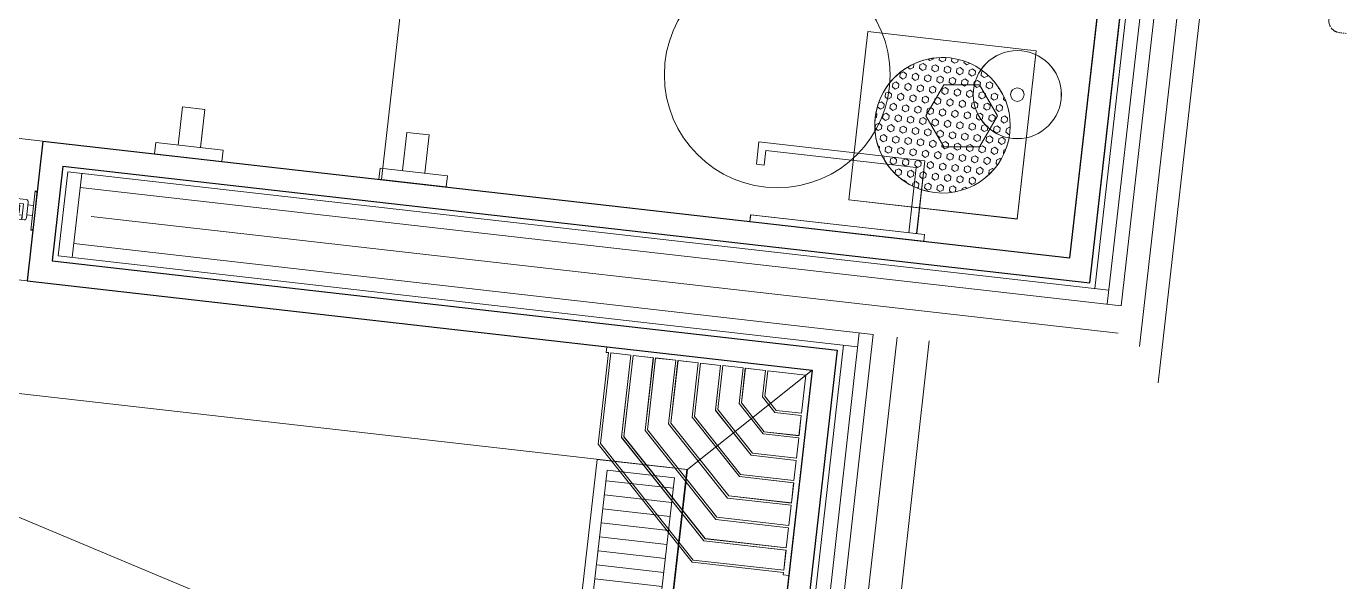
# Model space of a CAD drawing. Header units: millimetres. Extents: x 26282 to 30760, y 1404 to 4574.
# Drawn here: x 29373.5 to 29489.9, y 3826.4 to 3875.6 of the extents above; entities that cross this region are included whole.
import ezdxf

# ---------------------------------------------------------------- set-up
doc = ezdxf.new("R2010")
doc.units = ezdxf.units.MM
doc.header["$LTSCALE"] = 0.25
doc.set_wipeout_variables(frame=1)
doc.linetypes.add('HIDDEN2', pattern=[4.7625, 3.175, -1.5875])
for name, color, linetype, lineweight in [('(YP-ZC) A-LW13', 148, 'Continuous', 13), ('AB-DUV', 4, 'Continuous', 50), ('AB-inceler', 8, 'Continuous', 20), ('DOOR-INT (3RDF)', 157, 'Continuous', 15), ('FLOOR_MARBLE (3RDF)', 67, 'Continuous', 13), ('FLOOR_METAL (3RDF)', 252, 'Continuous', 13), ('ID-ALCIPAN', 124, 'Continuous', 20), ('ID-HATCH', 252, 'Continuous', 18), ('METAL (3RDF)', 171, 'Continuous', 15), ('SANITARY (3RDF)', 153, 'Continuous', 20), ('SANITARY-ACCESSORIES(3RDF)', 2, 'Continuous', 9)]:
    doc.layers.add(name, color=color, linetype=linetype, lineweight=lineweight)
doc.layers.add('WALL COVERING_MARBLE (3RDF)', color=246, linetype='Continuous')
doc.linetypes.add('BATTING', pattern='A,0.0001,-0.1,[134,ltypeshp.shx,S=0.1,R=0,X=-0.1,Y=0],-0.2,[134,ltypeshp.shx,S=0.1,R=180,X=0.1,Y=0],-0.1', length=0.4001)

# ---------------------------------------------------------------- blocks, each defined once
blk = doc.blocks.new('ZERGTEZTY')
at = {"layer": 'SANITARY-ACCESSORIES(3RDF)'}
for p, q in [((12647.41, 1641.18), (12642.41, 1641.18)), ((12642.66, 1640.93), (12642.81, 1640.93)), ((12647.02, 1640.93), (12642.81, 1640.93)), ((12642.97, 1640.85), (12643.35, 1640.26)), ((12646.85, 1640.85), (12646.47, 1640.26)), ((12647.16, 1640.93), (12647.02, 1640.93)), ((12682.41, 1641.18), (12687.41, 1641.18)), ((12682.41, 1641.18), (12687.41, 1641.18)), ((12682.66, 1640.93), (12682.81, 1640.93)), ((12682.66, 1640.93), (12682.81, 1640.93)), ((12682.81, 1640.93), (12687.02, 1640.93)), ((12682.81, 1640.93), (12687.02, 1640.93)), ((12682.97, 1640.85), (12683.35, 1640.26)), ((12686.85, 1640.85), (12686.47, 1640.26)), ((12687.16, 1640.93), (12687.02, 1640.93)), ((12687.16, 1640.93), (12687.02, 1640.93)), ((12643.52, 1640.18), (12644.41, 1640.18)), ((12646.16, 1640.18), (12643.66, 1640.18)), ((12643.91, 1640.18), (12643.91, 1638.83)), ((12646.31, 1640.18), (12644.41, 1640.18)), ((12645.91, 1640.18), (12645.91, 1638.83)), ((12683.52, 1640.18), (12685.41, 1640.18)), ((12683.66, 1640.18), (12686.16, 1640.18)), ((12683.91, 1640.18), (12683.91, 1638.83)), ((12686.31, 1640.18), (12685.41, 1640.18)), ((12685.91, 1640.18), (12685.91, 1638.83)), ((12650.56, 1634.18), (12650.56, 1632.18)), ((12650.56, 1634.18), (12679.26, 1634.18)), ((12679.26, 1634.18), (12679.26, 1632.18)), ((12679.26, 1634.18), (12679.26, 1632.18)), ((12650.56, 1632.18), (12679.26, 1632.18))]:
    blk.add_line(p, q, dxfattribs=at)
for centre, radius, start, end in [((12642.66, 1641.18), 0.25, 179.9982, 269.9982), ((12642.81, 1640.73), 0.2, 35.5359, 89.9982), ((12647.02, 1640.73), 0.2, 89.9982, 144.4605), ((12647.16, 1641.18), 0.25, 269.9982, 359.9982), ((12682.66, 1641.18), 0.25, 179.9982, 269.9982), ((12682.66, 1641.18), 0.25, 179.9982, 269.9982), ((12682.81, 1640.73), 0.2, 35.5359, 89.9982), ((12682.81, 1640.73), 0.2, 35.5359, 89.9982), ((12687.02, 1640.73), 0.2, 89.9982, 144.4605), ((12687.02, 1640.73), 0.2, 89.9982, 144.4605), ((12687.16, 1641.18), 0.25, 269.9982, 359.9982), ((12687.16, 1641.18), 0.25, 269.9982, 359.9982), ((12643.52, 1640.38), 0.2, 215.5359, 269.9982), ((12646.31, 1640.38), 0.2, 269.9982, 324.4605), ((12683.52, 1640.38), 0.2, 215.5359, 269.9982), ((12686.31, 1640.38), 0.2, 269.9982, 324.4605), ((12650.56, 1638.83), 6.65, 179.9982, 269.9982), ((12650.56, 1638.83), 4.65, 179.9982, 269.9982), ((12679.26, 1638.83), 4.65, 269.9982, 359.9982), ((12679.26, 1638.83), 6.65, 269.9982, 359.9982)]:
    blk.add_arc(centre, radius, start, end, dxfattribs=at)
blk = doc.blocks.new('A$C3AC107B1')
for p, q in [((0.05, 69.5), (3.55, 69.5)), ((3.35, 69.68), (0.25, 69.68)), ((1.35, 69), (1.35, 69.5)), ((2.25, 69), (2.25, 69.5))]:
    blk.add_line(p, q)
at = {"linetype": 'Continuous'}
for p, q in [((0.9, 68.8), (0.9, 66.3)), ((2.5, 69), (1.1, 69)), ((2.7, 68.8), (2.7, 68.6)), ((1.3, 66.1), (1.3, 68.6)), ((2.7, 68.6), (1.3, 68.6)), ((2.3, 66.1), (2.3, 68.58)), ((2.7, 68.58), (2.3, 68.58)), ((2.7, 68.58), (2.7, 66.3)), ((1.3, 66.1), (1.1, 66.1)), ((2.5, 66.1), (2.3, 66.1))]:
    blk.add_line(p, q, dxfattribs=at)
at = {"color": 141}
for p, q in [((1.5, 68.3), (1.4, 68.2)), ((1.4, 68.2), (1.4, 0.1)), ((1.5, 68.3), (2.1, 68.3)), ((1.5, 68.3), (1.5, 0)), ((1.6, 68.3), (1.6, 0)), ((1.7, 68.3), (1.7, 0)), ((1.8, 68.3), (1.8, 0)), ((1.9, 68.3), (1.9, 0)), ((2, 68.3), (2, 0)), ((2.1, 68.3), (2.2, 68.2)), ((2.1, 68.3), (2.1, 0)), ((2.2, 68.2), (2.2, 0.1)), ((1.5, 0), (1.4, 0.1)), ((2.1, 0), (2.2, 0.1))]:
    blk.add_line(p, q, dxfattribs=at)
at = {"color": 251, "linetype": 'HIDDEN2'}
blk.add_lwpolyline([(1.75, 68.3), (47.67, 17.75)], dxfattribs=at)
at = {"color": 141}
blk.add_lwpolyline([(1.5, 0), (2.1, 0)], dxfattribs=at)
for centre, start, end in [((0.25, 69.48), 90, 173.8235), ((3.35, 69.48), 6.1765, 90)]:
    blk.add_arc(centre, 0.2, start, end)
at = {"linetype": 'Continuous'}
for centre, start, end in [((1.1, 68.8), 90, 180), ((2.5, 68.8), 0, 90), ((1.1, 66.3), 180, 270), ((2.5, 66.3), 270, 0)]:
    blk.add_arc(centre, 0.2, start, end, dxfattribs=at)
at = {"color": 251, "linetype": 'HIDDEN2'}
blk.add_arc((-18.41, 120.46), 122.13, 279.4986, 302.755, dxfattribs=at)
at = {"layer": 'SANITARY-ACCESSORIES(3RDF)', "rotation": 270}
blk.add_blockref('ZERGTEZTY', (-1639.78, 12699.59), dxfattribs=at)
at = {"layer": 'SANITARY-ACCESSORIES(3RDF)', "xscale": -1, "rotation": 90}
blk.add_blockref('ZERGTEZTY', (1643.38, 12699.59), dxfattribs=at)
blk = doc.blocks.new('HILTON HAMPTON ORNEK ODA XREF$0$dusaski-flat-1')
blk.add_line((0.5, 18.11), (0.5, 18.31))
at = {"extrusion": (9.73994e-08, -7.92631e-08, 1), "elevation": 0}
for points in [[(0.5, 18.31), (0, 18.31), (0, 0), (18.3, 0), (18.3, 0.51), (18.1, 0.51), (18.1, 8.66), (8.65, 18.11), (0.5, 18.11)], [(0.5, 18.11), (8.65, 18.11), (18.1, 8.66), (18.1, 0.51)], [(0.5, 17.91), (8.56, 17.91), (17.9, 8.57), (17.9, 0.51)], [(0.5, 16.11), (7.82, 16.11), (16.1, 7.83), (16.1, 0.51)], [(0.5, 15.91), (7.74, 15.91), (15.9, 7.74), (15.9, 0.51)], [(0.5, 14.11), (6.99, 14.11), (14.1, 7), (14.1, 0.51)], [(0.5, 13.91), (6.91, 13.91), (13.9, 6.92), (13.9, 0.51)], [(0.5, 12.11), (6.16, 12.11), (12.1, 6.17), (12.1, 0.51)], [(0.5, 11.91), (6.08, 11.91), (11.9, 6.09), (11.9, 0.51)], [(0.5, 10.11), (5.33, 10.11), (10.1, 5.34), (10.1, 0.51)], [(0.5, 9.91), (5.25, 9.91), (9.9, 5.26), (9.9, 0.51)], [(0.5, 8.11), (4.51, 8.11), (8.1, 4.51), (8.1, 0.51)], [(0.5, 7.91), (4.42, 7.91), (7.9, 4.43), (7.9, 0.51)], [(0.5, 6.11), (3.68, 6.11), (6.1, 3.69), (6.1, 0.51)], [(0.5, 5.91), (3.59, 5.91), (5.9, 3.6), (5.9, 0.51)], [(0.5, 4.11), (2.85, 4.11), (4.1, 2.86), (4.1, 0.51)], [(0.5, 3.91), (2.77, 3.91), (3.9, 2.77), (3.9, 0.51)]]:
    blk.add_lwpolyline(points, dxfattribs=at)
for points in [[(16.1, 0.51), (16.1, 7.83), (7.82, 16.11), (0.5, 16.11), (0.5, 17.91), (8.56, 17.91), (17.9, 8.57), (17.9, 0.51)], [(0.5, 15.91), (7.74, 15.91), (15.9, 7.74), (15.9, 0.51), (14.1, 0.51), (14.1, 7), (6.99, 14.11), (0.5, 14.11)], [(12.1, 0.51), (12.1, 6.17), (6.16, 12.11), (0.5, 12.11), (0.5, 13.91), (6.91, 13.91), (13.9, 6.92), (13.9, 0.51)], [(10.1, 0.51), (10.1, 5.34), (5.33, 10.11), (0.5, 10.11), (0.5, 11.91), (6.08, 11.91), (11.9, 6.09), (11.9, 0.51)], [(8.1, 0.51), (8.1, 4.51), (4.51, 8.11), (0.5, 8.11), (0.5, 9.91), (5.25, 9.91), (9.9, 5.26), (9.9, 0.51)], [(6.1, 0.51), (6.1, 3.69), (3.68, 6.11), (0.5, 6.11), (0.5, 7.91), (4.42, 7.91), (7.9, 4.43), (7.9, 0.51)], [(4.1, 0.51), (4.1, 2.86), (2.85, 4.11), (0.5, 4.11), (0.5, 5.91), (3.59, 5.91), (5.9, 3.6), (5.9, 0.51)], [(0.5, 3.91), (2.77, 3.91), (3.9, 2.77), (3.9, 0.51), (0.5, 0.51)]]:
    blk.add_lwpolyline(points, close=True, dxfattribs=at)
blk = doc.blocks.new('A$C055F08BB')
for radius in [3.9, 0.6]:
    blk.add_circle((3.9, 3.9), radius)
blk = doc.blocks.new('A$C68A34A02')
for p, q in [((0, 7.1), (15.5, 7.1)), ((0, 7.1), (0, 6.5)), ((15.5, 7.1), (15.5, 6.5)), ((0, 6.5), (15.5, 6.5)), ((0.7, 0), (0.7, 6.5)), ((1.4, 0.7), (1.4, 6.5)), ((15.5, 2), (14.8, 2)), ((14.8, 2), (14.8, 0.7)), ((15.5, 2), (15.5, 0)), ((15.5, 0), (15.5, 2)), ((1.4, 0.7), (14.8, 0.7)), ((0.7, 0), (15.5, 0))]:
    blk.add_line(p, q)
blk = doc.blocks.new('Trap - Trap1-5318465-Floor Plan_H_06_Sixth Floor')
h = blk.add_hatch()
h.set_pattern_fill('HEX', color=253)
h.set_pattern_definition([(0, (126438.354, 1242.9096), (0, 5.49926132), [3.175, -6.35]), (120, (126438.354, 1242.9096), (-4.7625, -2.74963066), [3.175, -6.35]), (60, (126441.529, 1242.9096), (-4.7625, 2.74963066), [3.175, -6.35])])
edge = h.paths.add_edge_path()
edge.add_arc((0, 0), 60, 0, 180)
edge.add_arc((0, 0), 60, 180, 360)
at = {"color": 253}
for p, q in [((75, 75), (-75, 75)), ((-75, 75), (-75, -75)), ((75, -75), (75, 75)), ((-75, -75), (75, -75))]:
    blk.add_line(p, q, dxfattribs=at)
for start, end in [(0, 180), (180, 0)]:
    blk.add_arc((0, 0), 60, start, end, dxfattribs=at)
blk = doc.blocks.new('A$C1F2C7FBF')
for p, q in [((-0.006, 1), (-0.006, 2)), ((-0.006, 2), (1.699, 2)), ((-0.006, 1), (1.699, 1))]:
    blk.add_line(p, q)
blk.add_lwpolyline([(1.699, 3), (2.199, 3), (2.199, 0), (1.699, 0)], close=True)
blk = doc.blocks.new('toilet-8')
at = {"linetype": 'HIDDEN2', "ltscale": 0.75}
for p, q in [((179.6, 146.9), (-179.6, 146.9)), ((177.8, 15.4), (-177.8, 15.3))]:
    blk.add_line(p, q, dxfattribs=at)
for centre, radius, start, end in [((-179.6, 134.9), 12, 90, 180.4563), ((179.6, 134.9), 12, 359.5437, 90), ((-3287.8, 98.6), 3096.4, 358.6996, 0.6706), ((3286.3, 98.6), 3094.9, 179.3293, 181.2997), ((-180, 28.3), 12.2, 180, 258.5511), ((180, 28.4), 12.2, 281.4485, 0)]:
    blk.add_arc(centre, radius, start, end, dxfattribs=at)
at = {"ltscale": 0.75}
for start, end in [(257.5234, 257.8437), (282.1814, 282.5025)]:
    blk.add_arc((-0.2, 839.8), 843.4, start, end, dxfattribs=at)
blk.add_wipeout([(186.2, -249.7), (189.7, -191), (189.4, -132.2), (185.4, -73.6), (177.8, -15.3), (-177.8, -15.4), (-185.4, -73.7), (-189.4, -132.3), (-189.6, -191), (-186.2, -249.7), (-179.9, -302.6), (-168.2, -365.8), (-153.8, -422.7), (-135.7, -478.6), (-119.9, -502.6), (-94.8, -516.4), (-47, -525.7), (0, -528.2), (47, -525.7), (94.8, -516.4), (119.9, -502.6), (135.8, -478.6), (153.8, -422.7), (168.2, -365.7), (179, -308)])
for p, q in [((177.8, -15.3), (-177.8, -15.4)), ((126.6, -54.3), (-126.6, -54.3)), ((-94.2, -70.8), (-94.2, -80.8)), ((-74.2, -70.8), (-94.2, -70.8)), ((-94.2, -70.8), (-94.2, -80.8)), ((-74.2, -70.8), (-74.2, -80.8)), ((-74.2, -70.8), (-74.2, -80.8)), ((85.8, -70.8), (65.8, -70.8)), ((65.8, -70.8), (65.8, -80.8)), ((85.8, -70.8), (85.8, -80.8)), ((-74.2, -80.8), (-94.2, -80.8)), ((85.8, -80.8), (65.8, -80.8)), ((-99.8, -114.3), (0, -114.3)), ((99.8, -114.3), (0, -114.3)), ((30, -164.3), (-30, -164.3)), ((30, -164.3), (-30, -164.3)), ((-40, -174.3), (-40, -219.3)), ((-40, -174.3), (-40, -219.3)), ((40, -174.3), (40, -219.3)), ((40, -174.3), (40, -219.3)), ((-20, -239.3), (0, -239.3)), ((-20, -239.3), (0, -239.3)), ((20, -239.3), (0, -239.3)), ((20, -239.3), (0, -239.3))]:
    blk.add_line(p, q)
for points in [[(-84.2, -77.8, 0.029458), (-81.3, -77.6, 0.040147), (-79.2, -77.2, 0.081563), (-77.5, -76.4, 0.246563), (-77.2, -75.8, 0.246563), (-77.5, -75.2, 0.081563), (-79.2, -74.4, 0.040147), (-81.3, -74, 0.029458), (-84.2, -73.8, 0.029458), (-87.1, -74, 0.040147), (-89.1, -74.4, 0.081563), (-90.9, -75.2, 0.246563), (-91.2, -75.8, 0.246563), (-90.9, -76.4, 0.081563), (-89.1, -77.2, 0.040147), (-87.1, -77.6, 0.029458)], [(75.8, -77.8, 0.029458), (78.7, -77.6, 0.040147), (80.8, -77.2, 0.081563), (82.5, -76.4, 0.246563), (82.8, -75.8, 0.246563), (82.5, -75.2, 0.081563), (80.8, -74.4, 0.040147), (78.7, -74, 0.029458), (75.8, -73.8, 0.029458), (72.9, -74, 0.040147), (70.9, -74.4, 0.081563), (69.1, -75.2, 0.246563), (68.8, -75.8, 0.246563), (69.1, -76.4, 0.081563), (70.9, -77.2, 0.040147), (72.9, -77.6, 0.029458)]]:
    blk.add_lwpolyline(points, format="xyb", close=True)
for centre, radius, start, end in [((740.1, -165.6), 930.1, 170.7059, 199.665), ((-740.1, -165.6), 930.1, 340.335, 9.299), ((-126.6, -94.3), 40, 90, 174.699), ((126.6, -94.3), 40, 5.301, 90), ((-94.2, -75.8), 5, 90, 270), ((-74.2, -75.8), 5, 270, 90), ((65.8, -75.8), 5, 90, 270), ((85.8, -75.8), 5, 270, 90), ((646.4, -166), 816.3, 174.699, 199.4195), ((-646.4, -166), 816.3, 340.5805, 5.301), ((-99.8, -154.3), 40, 90, 177.9801), ((99.8, -154.3), 40, 2.0199, 90), ((646.4, -166), 786.3, 179.0431, 196.7797), ((-646.4, -166), 786.3, 343.2203, 0.9569), ((-30, -174.3), 10, 90, 180), ((-30, -174.3), 10, 90, 180), ((30, -174.3), 10, 0, 90), ((30, -174.3), 10, 0, 90), ((0, -234.5), 50, 53.1301, 126.8699), ((-20, -219.3), 20, 180, 270), ((-20, -219.3), 20, 180, 270), ((20, -219.3), 20, 270, 0), ((20, -219.3), 20, 270, 0), ((-68.1, -381.5), 40, 196.7797, 252.4588), ((68.1, -381.5), 40, 287.5412, 343.2203), ((-4.2, -179.2), 252.1, 252.4588, 270.9518), ((4.2, -179.2), 252.1, 269.0482, 287.5412), ((-76.3, -420.8), 50, 199.4195, 253.3801), ((76.3, -420.8), 50, 286.6199, 340.5805), ((-4.2, -179.2), 302.1, 253.3801, 270.9518), ((4.2, -179.2), 302.1, 269.0482, 286.6199), ((-79.2, -458.4), 60, 199.665, 254.9779), ((79.3, -458.4), 60, 285.0221, 340.335), ((-4.2, -178.7), 349.6, 254.9779, 270.9518), ((4.2, -178.7), 349.6, 269.0482, 285.0221)]:
    blk.add_arc(centre, radius, start, end)
blk = doc.blocks.new('A$C187D15ED')
at = {"layer": 'FLOOR_METAL (3RDF)'}
h = blk.add_hatch(dxfattribs=at)
h.set_pattern_fill('LINE', color=256, scale=10, angle=173.5168)
h.set_pattern_definition([(173.5167947, (69619.5923, 7892.8437), (-0.141139962, -1.242006244), [])])
h.paths.add_polyline_path([(9848.65, 3579.09), (9854.58, 3631.25), (9860.54, 3630.58), (9854.61, 3578.42), (9848.65, 3579.09)])
at = {"layer": '(YP-ZC) A-LW13', "ltscale": 0.25}
blk.add_line((9903.37, 3639.01, 0), (9919.19, 3778.2, 0), dxfattribs=at)
blk.add_line((9903.37, 3639.01, 0), (9919.19, 3778.2, 0), dxfattribs=at)
at = {"layer": 'AB-inceler'}
blk.add_lwpolyline([(9868.13, 3599.56), (9733.64, 3655.93)], dxfattribs=at)
at = {"layer": 'FLOOR_MARBLE (3RDF)', "elevation": 0}
blk.add_lwpolyline([(9848.35, 3778.2), (9834.58, 3656.99)], dxfattribs=at)
at = {"layer": 'FLOOR_MARBLE (3RDF)'}
for points in [[(9733.64, 3655.93), (9803.19, 3648.03), (9804.6, 3660.4), (9735.04, 3668.3)], [(9736.23, 3590.22), (9855.47, 3576.67), (9861.68, 3631.31), (9742.44, 3644.86)]]:
    blk.add_lwpolyline(points, close=True, dxfattribs=at)
blk.add_lwpolyline([(9861.68, 3631.31), (9872.74, 3640.12)], dxfattribs=at)
at = {"layer": 'FLOOR_METAL (3RDF)'}
blk.add_lwpolyline([(9847.47, 3577.58), (9853.68, 3632.22), (9861.63, 3631.32), (9855.42, 3576.67), (9847.47, 3577.58), (9847.47, 3577.58, -0.000036)], format="xyb", close=True, dxfattribs=at)
blk.add_lwpolyline([(9848.65, 3579.09), (9854.58, 3631.25), (9860.54, 3630.58), (9854.61, 3578.42), (9848.65, 3579.09)], close=True, dxfattribs=at)
at = {"layer": 'ID-ALCIPAN', "ltscale": 0.25}
for p, q in [((9900.12, 3645.82, 0), (9914.65, 3773.68, 0)), ((9900.12, 3645.82, 0), (9914.65, 3773.68, 0)), ((9898.88, 3645.96, 0), (9913.27, 3772.58, 0)), ((9898.88, 3645.96, 0), (9913.27, 3772.58, 0)), ((9897.78, 3647.34, 0), (9911.89, 3771.48, 0)), ((9897.78, 3647.34, 0), (9911.89, 3771.48, 0)), ((9806.8, 3657.68), (9805.96, 3650.23)), ((9806.8, 3657.68), (9805.96, 3650.23)), ((9806.8, 3657.68), (9899.02, 3647.2)), ((9806.8, 3657.68), (9899.02, 3647.2)), ((9808.04, 3657.54), (9807.2, 3650.09)), ((9808.04, 3657.54), (9807.2, 3650.09)), ((9807.9, 3656.3), (9900.12, 3645.82)), ((9807.9, 3656.3), (9900.12, 3645.82)), ((9807.34, 3651.33), (9878.14, 3643.28)), ((9807.34, 3651.33), (9878.14, 3643.28)), ((9805.96, 3650.23), (9876.76, 3642.18)), ((9805.96, 3650.23), (9876.76, 3642.18)), ((9805.96, 3650.23), (9876.76, 3642.18)), ((9805.96, 3650.23), (9876.76, 3642.18)), ((9876.9, 3643.42), (9867.15, 3556.47)), ((9876.9, 3643.42), (9867.15, 3556.47)), ((9878.14, 3643.28), (9868.39, 3556.33)), ((9878.14, 3643.28), (9868.39, 3556.33)), ((9875.51, 3642.32), (9865.63, 3555.39)), ((9875.51, 3642.32), (9865.63, 3555.39))]:
    blk.add_line(p, q, dxfattribs=at)
at = {"layer": 'ID-HATCH', "linetype": 'BATTING', "lineweight": 0, "ltscale": 4.5}
for p, q in [((9916.92, 3775.94, 0), (9901.73, 3642.22, 0)), ((9916.92, 3775.94, 0), (9901.73, 3642.22, 0)), ((9808.87, 3653.72), (9899.84, 3643.38)), ((9808.87, 3653.72), (9899.84, 3643.38)), ((9880.25, 3643.04), (9870.84, 3559.42)), ((9880.25, 3643.04), (9870.84, 3559.42))]:
    blk.add_line(p, q, dxfattribs=at)
at = {"layer": 'METAL (3RDF)'}
blk.add_line((9883.11, 3642.72), (9874.06, 3561.97), dxfattribs=at)
blk.add_line((9883.11, 3642.72), (9874.06, 3561.97), dxfattribs=at)
at = {"layer": 'SANITARY-ACCESSORIES(3RDF)'}
blk.add_circle((9869.64, 3666.28, 0), 10, dxfattribs=at)
at = {"layer": 'WALL COVERING_MARBLE (3RDF)', "lineweight": 0}
for p, q in [((9897.33, 3647.85, 0), (9911.33, 3771.04, 0)), ((9895.57, 3650.06, 0), (9909.12, 3769.28, 0)), ((9804.6, 3660.4), (9803.19, 3648.03)), ((9804.6, 3660.4), (9895.57, 3650.06, 0)), ((9806.36, 3658.19), (9805.4, 3649.79)), ((9806.36, 3658.19), (9897.33, 3647.85, 0)), ((9805.4, 3649.79), (9874.95, 3641.88)), ((9803.19, 3648.03), (9872.74, 3640.12)), ((9874.95, 3641.88), (9865.74, 3560.8)), ((9872.74, 3640.12), (9863.75, 3561.03))]:
    blk.add_line(p, q, dxfattribs=at)
at = {"layer": 'WALL COVERING_MARBLE (3RDF)'}
for p, q in [((9897.33, 3647.85, 0), (9911.33, 3771.04, 0)), ((9895.57, 3650.06, 0), (9909.12, 3769.28, 0)), ((9804.6, 3660.4), (9803.19, 3648.03)), ((9804.6, 3660.4), (9895.57, 3650.06, 0)), ((9806.36, 3658.19), (9805.4, 3649.79)), ((9806.36, 3658.19), (9897.33, 3647.85, 0)), ((9805.4, 3649.79), (9874.95, 3641.88)), ((9803.19, 3648.03), (9872.74, 3640.12)), ((9874.95, 3641.88), (9866.26, 3565.38)), ((9872.74, 3640.12), (9864.27, 3565.6))]:
    blk.add_line(p, q, dxfattribs=at)
at = {"layer": 'DOOR-INT (3RDF)', "rotation": 263.7414453298048}
blk.add_blockref('A$C3AC107B1', (9734.83, 3663.62), dxfattribs=at)
at = {"layer": 'FLOOR_METAL (3RDF)', "xscale": -0.1000000000000618, "yscale": 0.1000000000000618, "zscale": 0.1000000000000618, "rotation": 263.5167870217372}
blk.add_blockref('Trap - Trap1-5318465-Floor Plan_H_06_Sixth Floor', (9884.28, 3661.8, 0), dxfattribs=at)
at = {"layer": 'SANITARY-ACCESSORIES(3RDF)'}
for name, p, xscale, rotation in [('A$C055F08BB', (9894.34, 3660.2, 0), -1, 353.5166822449359), ('HILTON HAMPTON ORNEK ODA XREF$0$dusaski-flat-1', (9872.74, 3640.12, 0), -0.9999999999999948, 83.51774649651088)]:
    blk.add_blockref(name, p, dxfattribs=dict(at, xscale=xscale, rotation=rotation))
at = {"layer": 'SANITARY-ACCESSORIES(3RDF)', "xscale": 1.999999999999998, "yscale": 1.999999999999998, "zscale": 1.999999999999998, "rotation": 263.5167870217372}
for p in [(9814.97, 3663.65), (9834.84, 3661.39)]:
    blk.add_blockref('A$C1F2C7FBF', p, dxfattribs=at)
at = {"layer": 'SANITARY-ACCESSORIES(3RDF)', "rotation": 173.5167870217372}
blk.add_blockref('A$C68A34A02', (9883.42, 3658.59, 0), dxfattribs=at)
at = {"layer": 'SANITARY (3RDF)', "linetype": 'Continuous', "lineweight": 5, "xscale": 0.0900000000000001, "yscale": 0.0900000000000001, "zscale": 0.0900000000000001, "rotation": 83.50125062346379}
blk.add_blockref('toilet-8', (9933.47, 3685.76, 0), dxfattribs=at)

msp = doc.modelspace()

# ---------------------------------------------------------------- block references
at = {"layer": 'AB-DUV', "ltscale": 100}
msp.add_blockref('A$C187D15ED', (19570.424, 205.028, 5.126), dxfattribs=at)

# ---------------------------------------------------------------- next in the draw order: hatches: boundary and pattern name
at = {"layer": 'FLOOR_METAL (3RDF)'}
h = msp.add_hatch(dxfattribs=at)
h.set_pattern_fill('HEX', color=253)
h.set_pattern_definition([(0, (126438.354, -1799.3224), (0, 5.4992613), [3.175, -6.35]), (120, (126438.354, -1799.3224), (-4.7625, -2.74963066), [3.175, -6.35]), (60, (126441.529, -1799.3224), (-4.7625, 2.74963066), [3.175, -6.35])])
edge = h.paths.add_edge_path()
edge.add_arc((29454.704, 3866.832), 6, 263.51679, 443.51679, ccw=False)
edge.add_arc((29454.704, 3866.832), 6, 83.51679, 263.51679, ccw=False)

# ---------------------------------------------------------------- next in the draw order: linework, layer by layer
at = {"layer": 'DOOR-INT (3RDF)', "linetype": 'Continuous'}
for p, q in [((29373.544, 3860.254, 5.126), (29371.059, 3860.526, 5.126)), ((29373.568, 3858.641, 5.126), (29373.721, 3860.033, 5.126))]:
    msp.add_line(p, q, dxfattribs=at)
at = {"layer": 'DOOR-INT (3RDF)'}
for p, q in [((29374.332, 3861.021, 5.126), (29373.951, 3857.544, 5.126)), ((29374.15, 3857.722, 5.126), (29374.488, 3860.804, 5.126)), ((29373.694, 3859.785, 5.126), (29374.191, 3859.73, 5.126)), ((29373.596, 3858.89, 5.126), (29374.093, 3858.835, 5.126))]:
    msp.add_line(p, q, dxfattribs=at)
for centre, start, end in [((29374.289, 3860.826, 5.126), 353.74145, 77.56499), ((29373.951, 3857.744, 5.126), 269.91791, 353.74145)]:
    msp.add_arc(centre, 0.2, start, end, dxfattribs=at)
at = {"layer": 'DOOR-INT (3RDF)', "linetype": 'Continuous'}
for centre, start, end in [((29373.522, 3860.055, 5.126), 353.74145, 83.74145), ((29373.369, 3858.663, 5.126), 263.74145, 353.74145)]:
    msp.add_arc(centre, 0.2, start, end, dxfattribs=at)
at = {"layer": 'FLOOR_METAL (3RDF)', "color": 253}
for p, q in [((29446.405, 3860.227, 5.126), (29448.099, 3875.131, 5.126)), ((29448.099, 3875.131, 5.126), (29463.003, 3873.437, 5.126)), ((29463.003, 3873.437, 5.126), (29461.309, 3858.533, 5.126)), ((29461.309, 3858.533, 5.126), (29446.405, 3860.227, 5.126))]:
    msp.add_line(p, q, dxfattribs=at)
for start, end in [(83.51679, 263.51679), (263.51679, 83.51679)]:
    msp.add_arc((29454.704, 3866.832, 5.126), 6, start, end, dxfattribs=at)
at = {"layer": 'SANITARY (3RDF)', "linetype": 'HIDDEN2', "ltscale": 0.75}
msp.add_arc((29490.003, 3876.101, 5.126), 1.08, 173.50125, 263.95759, dxfattribs=at)
at = {"layer": 'SANITARY-ACCESSORIES(3RDF)'}
for p, q in [((29387.381, 3868.461, 5.126), (29386.996, 3865.073, 5.126)), ((29387.381, 3868.461, 5.126), (29389.368, 3868.235, 5.126)), ((29389.368, 3868.235, 5.126), (29388.983, 3864.847, 5.126)), ((29407.253, 3866.202, 5.126), (29406.868, 3862.815, 5.126)), ((29407.253, 3866.202, 5.126), (29409.241, 3865.977, 5.126)), ((29409.241, 3865.977, 5.126), (29408.856, 3862.589, 5.126)), ((29438.221, 3863.378, 5.126), (29438.447, 3865.366, 5.126)), ((29438.447, 3865.366, 5.126), (29438.221, 3863.378, 5.126)), ((29453.153, 3863.694, 5.126), (29438.447, 3865.366, 5.126)), ((29438.917, 3863.299, 5.126), (29439.064, 3864.591, 5.126)), ((29452.378, 3863.078, 5.126), (29439.064, 3864.591, 5.126)), ((29438.221, 3863.378, 5.126), (29438.917, 3863.299, 5.126)), ((29452.378, 3863.078, 5.126), (29451.723, 3857.315, 5.126)), ((29453.153, 3863.694, 5.126), (29452.419, 3857.236, 5.126)), ((29437.646, 3858.311, 5.126), (29437.713, 3858.907, 5.126)), ((29453.046, 3856.561, 5.126), (29437.646, 3858.311, 5.126)), ((29453.114, 3857.157, 5.126), (29437.713, 3858.907, 5.126)), ((29453.046, 3856.561, 5.126), (29453.114, 3857.157, 5.126)), ((29425.117, 3846.697, 5.126), (29424.918, 3846.72, 5.126))]:
    msp.add_line(p, q, dxfattribs=at)
at = {"layer": 'SANITARY-ACCESSORIES(3RDF)', "elevation": 5.126}
for points in [[(29390.971, 3864.621), (29390.858, 3863.628), (29384.896, 3864.305), (29385.009, 3865.299)], [(29410.843, 3862.363), (29410.73, 3861.37), (29404.768, 3862.047), (29404.881, 3863.041)]]:
    msp.add_lwpolyline(points, close=True, dxfattribs=at)
at = {"layer": 'SANITARY-ACCESSORIES(3RDF)', "extrusion": (6.77604e-08, -1.05725e-07, 1), "elevation": 5.128}
for points in [[(29424.918, 3846.72), (29424.974, 3847.217), (29443.166, 3845.149), (29441.099, 3826.966), (29440.594, 3827.024), (29440.617, 3827.223), (29432.522, 3828.142), (29424.197, 3838.602), (29425.117, 3846.697)], [(29425.117, 3846.697), (29424.197, 3838.602), (29432.522, 3828.142), (29440.617, 3827.223)], [(29425.315, 3846.675), (29424.405, 3838.662), (29432.626, 3828.332), (29440.639, 3827.421)], [(29427.104, 3846.471), (29426.277, 3839.199), (29433.57, 3830.036), (29440.843, 3829.21)], [(29427.302, 3846.449), (29426.485, 3839.259), (29433.675, 3830.225), (29440.865, 3829.408)], [(29429.091, 3846.246), (29428.358, 3839.797), (29434.619, 3831.93), (29441.068, 3831.197)], [(29429.29, 3846.223), (29428.566, 3839.856), (29434.724, 3832.119), (29441.091, 3831.396)], [(29431.078, 3846.02), (29430.439, 3840.394), (29435.668, 3833.823), (29441.294, 3833.184)], [(29431.277, 3845.997), (29430.647, 3840.454), (29435.773, 3834.013), (29441.317, 3833.383)], [(29433.065, 3845.794), (29432.52, 3840.991), (29436.717, 3835.717), (29441.52, 3835.171)], [(29433.264, 3845.771), (29432.728, 3841.051), (29436.822, 3835.907), (29441.543, 3835.37)], [(29435.053, 3845.568), (29434.6, 3841.589), (29437.766, 3837.611), (29441.746, 3837.159)], [(29435.251, 3845.546), (29434.808, 3841.648), (29437.871, 3837.8), (29441.768, 3837.357)], [(29437.04, 3845.342), (29436.681, 3842.186), (29438.815, 3839.504), (29441.972, 3839.146)], [(29437.239, 3845.32), (29436.889, 3842.246), (29438.92, 3839.694), (29441.994, 3839.345)], [(29439.027, 3845.116), (29438.762, 3842.783), (29439.864, 3841.398), (29442.197, 3841.133)], [(29439.226, 3845.094), (29438.97, 3842.843), (29439.969, 3841.588), (29442.22, 3841.332)]]:
    msp.add_lwpolyline(points, dxfattribs=at)
for points in [[(29440.843, 3829.21), (29433.57, 3830.036), (29426.277, 3839.199), (29427.104, 3846.471), (29425.315, 3846.675), (29424.405, 3838.662), (29432.626, 3828.332), (29440.639, 3827.421)], [(29427.302, 3846.449), (29426.485, 3839.259), (29433.675, 3830.225), (29440.865, 3829.408), (29441.068, 3831.197), (29434.619, 3831.93), (29428.358, 3839.797), (29429.091, 3846.246)], [(29441.294, 3833.184), (29435.668, 3833.823), (29430.439, 3840.394), (29431.078, 3846.02), (29429.29, 3846.223), (29428.566, 3839.856), (29434.724, 3832.119), (29441.091, 3831.396)], [(29441.52, 3835.171), (29436.717, 3835.717), (29432.52, 3840.991), (29433.065, 3845.794), (29431.277, 3845.997), (29430.647, 3840.454), (29435.773, 3834.013), (29441.317, 3833.383)], [(29441.746, 3837.159), (29437.766, 3837.611), (29434.6, 3841.589), (29435.053, 3845.568), (29433.264, 3845.771), (29432.728, 3841.051), (29436.822, 3835.907), (29441.543, 3835.37)], [(29441.972, 3839.146), (29438.815, 3839.504), (29436.681, 3842.186), (29437.04, 3845.342), (29435.251, 3845.546), (29434.808, 3841.648), (29437.871, 3837.8), (29441.768, 3837.357)], [(29442.197, 3841.133), (29439.864, 3841.398), (29438.762, 3842.783), (29439.027, 3845.116), (29437.239, 3845.32), (29436.889, 3842.246), (29438.92, 3839.694), (29441.994, 3839.345)], [(29439.226, 3845.094), (29438.97, 3842.843), (29439.969, 3841.588), (29442.22, 3841.332), (29442.604, 3844.71)]]:
    msp.add_lwpolyline(points, close=True, dxfattribs=at)
at = {"layer": 'SANITARY-ACCESSORIES(3RDF)'}
for radius in [3.9, 0.6]:
    msp.add_circle((29461.331, 3869.547, 5.126), radius, dxfattribs=at)

doc.saveas('drawing.dxf')
